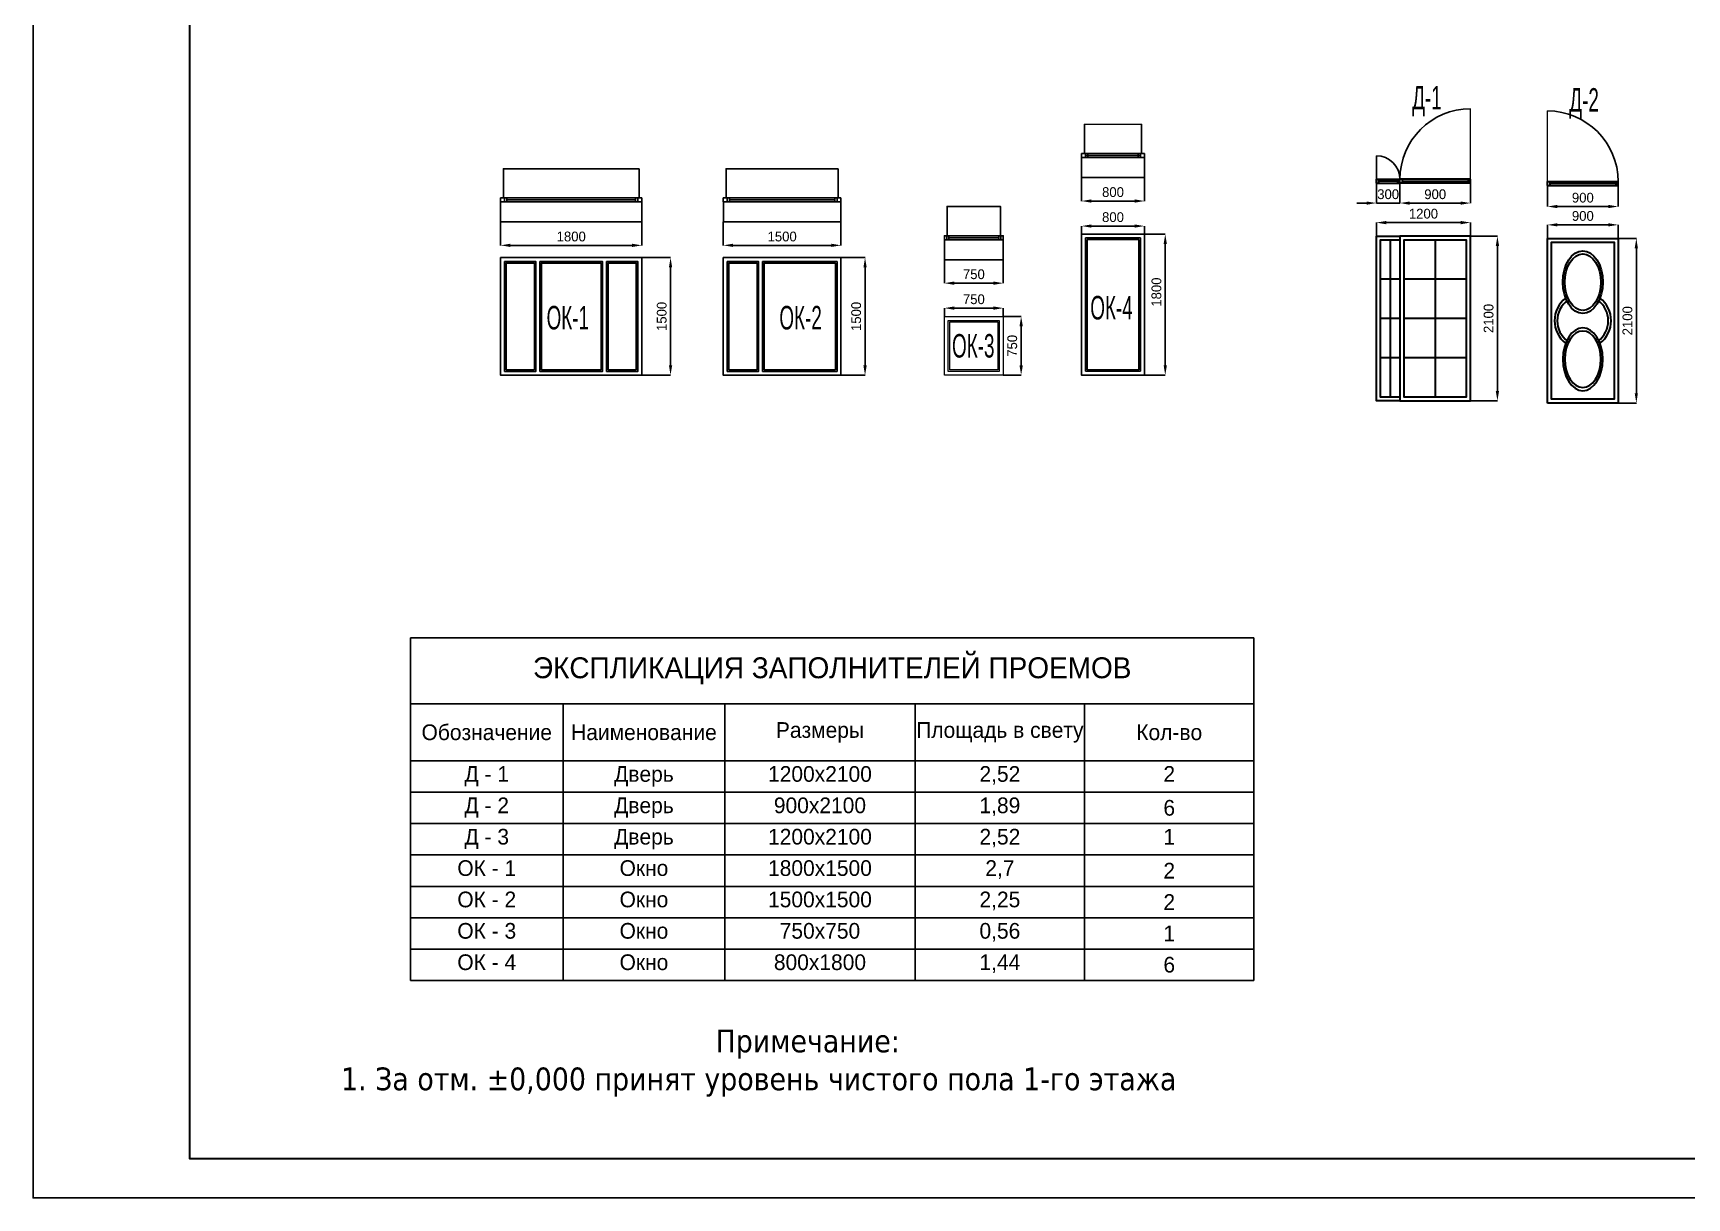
# Model space of a CAD drawing. Header units: millimetres. Extents: x -34189 to 187811, y -74450 to -44144.
# Drawn here: x 145811 to 166896, y -73844 to -58994 of the extents above; entities that cross this region are included whole.
import ezdxf

# ---------------------------------------------------------------- set-up
doc = ezdxf.new("R2010")
doc.units = ezdxf.units.MM
doc.layers.add('ahsap', color=222, linetype='Continuous', lineweight=13)
doc.layers.add('Pencere No', color=7, linetype='Continuous', lineweight=13)
for name, color, linetype in [('AHSAP KAPI', 152, 'Continuous'), ('DENIZLIK', 174, 'Continuous'), ('PENCERE', 152, 'Continuous'), ('Надписи', 211, 'Continuous'), ('Штамп', 222, 'Continuous')]:
    doc.layers.add(name, color=color, linetype=linetype)
doc.styles.add('1', font='ARIALN.TTF', dxfattribs={"width": 0.7})
doc.dimstyles.new('ISO-25', dxfattribs={"dimtxt": 100, "dimasz": 2.5, "dimexe": 1.25, "dimexo": 0.625, "dimtad": 1, "dimdec": 0, "dimtxsty": 'Standard', "dimcen": 2.5, "dimadec": 0, "dimazin": 0, "dimtfac": 1, "dimtdec": 0, "dimtmove": 0, "dimatfit": 3, "dimfxl": 0, "dimarcsym": 0})

# ---------------------------------------------------------------- blocks, each defined once
blk = doc.blocks.new('*D373')
at = {"layer": 'ahsap', "color": 0, "lineweight": -2}
for p, q in [((159179, -60836), (159179, -61135)), ((159979, -60836), (159979, -61135)), ((159304, -61135), (159854, -61135))]:
    blk.add_line(p, q, dxfattribs=at)
at = {"layer": 'ahsap', "color": 0}
for points in [[(159304, -61114), (159304, -61156), (159179, -61135)], [(159854, -61114), (159854, -61156), (159979, -61135)]]:
    blk.add_solid(points, dxfattribs=at)
at = {"layer": 'DEFPOINTS', "color": 0}
for p in [(159179, -60835), (159979, -60835), (159979, -61135)]:
    blk.add_point(p, dxfattribs=at)
at = {"layer": 'ahsap', "color": 0, "insert": (159579, -61022), "char_height": 125, "attachment_point": 5}
blk.add_mtext('800', dxfattribs=at)
blk = doc.blocks.new('*D363')
at = {"layer": 'ahsap', "color": 0, "lineweight": -2}
for p, q in [((159980, -61556), (160246, -61556)), ((160245, -61681), (160245, -63231)), ((159980, -63356), (160246, -63356))]:
    blk.add_line(p, q, dxfattribs=at)
at = {"layer": 'ahsap', "color": 0}
for points in [[(160225, -61681), (160266, -61681), (160245, -61556)], [(160225, -63231), (160266, -63231), (160245, -63356)]]:
    blk.add_solid(points, dxfattribs=at)
at = {"layer": 'DEFPOINTS', "color": 0}
for p in [(159979, -61556), (159979, -63356), (160245, -63356)]:
    blk.add_point(p, dxfattribs=at)
at = {"layer": 'ahsap', "color": 0, "insert": (160133, -62296), "char_height": 125, "attachment_point": 5, "rotation": 90}
blk.add_mtext('1800', dxfattribs=at)
blk = doc.blocks.new('*D364')
at = {"layer": 'ahsap', "color": 0, "lineweight": -2}
for p, q in [((159179, -61556), (159179, -61454)), ((159854, -61454), (159304, -61454)), ((159979, -61556), (159979, -61454))]:
    blk.add_line(p, q, dxfattribs=at)
at = {"layer": 'ahsap', "color": 0}
for points in [[(159304, -61433), (159304, -61475), (159179, -61454)], [(159854, -61433), (159854, -61475), (159979, -61454)]]:
    blk.add_solid(points, dxfattribs=at)
at = {"layer": 'DEFPOINTS', "color": 0}
for p in [(159179, -61454), (159179, -61556), (159979, -61556)]:
    blk.add_point(p, dxfattribs=at)
at = {"layer": 'ahsap', "color": 0, "insert": (159579, -61341), "char_height": 125, "attachment_point": 5}
blk.add_mtext('800', dxfattribs=at)
blk = doc.blocks.new('*D374')
at = {"layer": 'ahsap', "color": 0, "lineweight": -2}
for p, q in [((157430, -61884), (157430, -62182)), ((158180, -61884), (158180, -62182)), ((157555, -62182), (158055, -62182))]:
    blk.add_line(p, q, dxfattribs=at)
at = {"layer": 'ahsap', "color": 0}
for points in [[(157555, -62161), (157555, -62203), (157430, -62182)], [(158055, -62161), (158055, -62203), (158180, -62182)]]:
    blk.add_solid(points, dxfattribs=at)
at = {"layer": 'DEFPOINTS', "color": 0}
for p in [(157430, -61883), (158180, -61883), (158180, -62182)]:
    blk.add_point(p, dxfattribs=at)
at = {"layer": 'ahsap', "color": 0, "insert": (157805, -62069), "char_height": 125, "attachment_point": 5}
blk.add_mtext('750', dxfattribs=at)
blk = doc.blocks.new('Окно 1000')
at = {"layer": 'PENCERE'}
for p, q in [((369296, -127028), (369296, -128728)), ((369296, -127028), (369996, -127028)), ((369316, -127048), (369316, -128708)), ((369316, -127048), (369976, -127048)), ((369976, -127048), (369976, -128708)), ((369996, -127028), (369996, -128728)), ((369296, -128728), (369996, -128728)), ((369316, -128708), (369976, -128708))]:
    blk.add_line(p, q, dxfattribs=at)
blk.add_lwpolyline([(369246, -126978), (370046, -126978), (370046, -128778), (369246, -128778), (369246, -126978)], dxfattribs=at)
blk = doc.blocks.new('*D365')
at = {"layer": 'ahsap', "color": 0, "lineweight": -2}
for p, q in [((157430, -62606), (157430, -62500)), ((157555, -62500), (158055, -62500)), ((158180, -62606), (158180, -62500))]:
    blk.add_line(p, q, dxfattribs=at)
at = {"layer": 'ahsap', "color": 0}
for points in [[(157555, -62479), (157555, -62521), (157430, -62500)], [(158055, -62479), (158055, -62521), (158180, -62500)]]:
    blk.add_solid(points, dxfattribs=at)
at = {"layer": 'DEFPOINTS', "color": 0}
for p in [(157430, -62606), (158180, -62500), (158180, -62606)]:
    blk.add_point(p, dxfattribs=at)
at = {"layer": 'ahsap', "color": 0, "insert": (157805, -62388), "char_height": 125, "attachment_point": 5}
blk.add_mtext('750', dxfattribs=at)
blk = doc.blocks.new('*D366')
at = {"layer": 'ahsap', "color": 0, "lineweight": -2}
for p, q in [((158180, -62606), (158408, -62606)), ((158408, -63231), (158408, -62731)), ((158180, -63356), (158408, -63356))]:
    blk.add_line(p, q, dxfattribs=at)
at = {"layer": 'ahsap', "color": 0}
for points in [[(158387, -62731), (158429, -62731), (158408, -62606)], [(158387, -63231), (158429, -63231), (158408, -63356)]]:
    blk.add_solid(points, dxfattribs=at)
at = {"layer": 'DEFPOINTS', "color": 0}
for p in [(158180, -62606), (158408, -62606), (158180, -63356)]:
    blk.add_point(p, dxfattribs=at)
at = {"layer": 'ahsap', "color": 0, "insert": (158295, -62981), "char_height": 125, "attachment_point": 5, "rotation": 90}
blk.add_mtext('750', dxfattribs=at)
blk = doc.blocks.new('Окно 700')
at = {"layer": 'AHSAP KAPI', "lineweight": 5}
for points in [[(370811, -126981), (371561, -126981), (371561, -127731), (370811, -127731), (370811, -126981)], [(370861, -127031), (370861, -127031), (371511, -127031), (371511, -127681), (370861, -127681), (370861, -127031)], [(370881, -127051), (370881, -127051), (371491, -127051), (371491, -127661), (370881, -127661), (370881, -127051)]]:
    blk.add_lwpolyline(points, dxfattribs=at)
blk = doc.blocks.new('*D367')
at = {"layer": 'ahsap', "color": 0, "lineweight": -2}
for p, q in [((165119, -60937), (165119, -61206)), ((166019, -60937), (166019, -61206)), ((165244, -61205), (165894, -61205))]:
    blk.add_line(p, q, dxfattribs=at)
at = {"layer": 'ahsap', "color": 0}
for points in [[(165244, -61184), (165244, -61226), (165119, -61205)], [(165894, -61184), (165894, -61226), (166019, -61205)]]:
    blk.add_solid(points, dxfattribs=at)
at = {"layer": 'DEFPOINTS', "color": 0}
for p in [(165119, -60937), (166019, -60937), (166019, -61205)]:
    blk.add_point(p, dxfattribs=at)
at = {"layer": 'ahsap', "color": 0, "insert": (165569, -61093), "char_height": 125, "attachment_point": 5}
blk.add_mtext('900', dxfattribs=at)
blk = doc.blocks.new('*D368')
at = {"layer": 'ahsap', "color": 0, "lineweight": -2}
for p, q in [((166019, -61611), (166251, -61611)), ((166251, -63586), (166251, -61736)), ((166019, -63711), (166251, -63711))]:
    blk.add_line(p, q, dxfattribs=at)
at = {"layer": 'ahsap', "color": 0}
for points in [[(166230, -61736), (166271, -61736), (166251, -61611)], [(166230, -63586), (166271, -63586), (166251, -63711)]]:
    blk.add_solid(points, dxfattribs=at)
at = {"layer": 'DEFPOINTS', "color": 0}
for p in [(166019, -61611), (166251, -61611), (166019, -63711)]:
    blk.add_point(p, dxfattribs=at)
at = {"layer": 'ahsap', "color": 0, "insert": (166138, -62661), "char_height": 125, "attachment_point": 5, "rotation": 90}
blk.add_mtext('2100', dxfattribs=at)
blk = doc.blocks.new('*D369')
at = {"layer": 'ahsap', "color": 0, "lineweight": -2}
for p, q in [((165119, -61610), (165119, -61438)), ((165244, -61439), (165894, -61439)), ((166019, -61610), (166019, -61438))]:
    blk.add_line(p, q, dxfattribs=at)
at = {"layer": 'ahsap', "color": 0}
for points in [[(165244, -61418), (165244, -61459), (165119, -61439)], [(165894, -61418), (165894, -61459), (166019, -61439)]]:
    blk.add_solid(points, dxfattribs=at)
at = {"layer": 'DEFPOINTS', "color": 0}
for p in [(166019, -61439), (165119, -61611), (166019, -61611)]:
    blk.add_point(p, dxfattribs=at)
at = {"layer": 'ahsap', "color": 0, "insert": (165569, -61326), "char_height": 125, "attachment_point": 5}
blk.add_mtext('900', dxfattribs=at)
blk = doc.blocks.new('Дверь 900')
at = {"layer": 'AHSAP KAPI', "color": 44, "linetype": 'Continuous', "lineweight": 30}
for points in [[(591720, 6985), (591720, 9085), (592620, 9085), (592620, 6985), (591720, 6985)], [(591770, 9035), (591770, 9035), (592570, 9035), (592570, 7035), (591770, 7035), (591770, 9035)]]:
    blk.add_lwpolyline(points, dxfattribs=at)
for radius, start, end in [(361, 127.2821, 232.7179), (325, 127.2821, 232.7179), (325, 307.2821, 52.7179), (361, 307.2821, 52.7179)]:
    blk.add_arc((592170, 8035), radius, start, end, dxfattribs=at)
for major_axis in [(0, -400), (0, -360)]:
    blk.add_ellipse((592170, 8527), major_axis=major_axis, ratio=0.636973, dxfattribs=at)
at = {"layer": 'AHSAP KAPI', "color": 44, "linetype": 'Continuous', "lineweight": 30, "extrusion": (0, 0, -1)}
for major_axis in [(0, 400), (0, 360)]:
    blk.add_ellipse((592170, 7543), major_axis=major_axis, ratio=0.636973, dxfattribs=at)
blk = doc.blocks.new('дверь 900 план')
at = {"layer": 'AHSAP KAPI', "color": 44, "lineweight": 5}
blk.add_line((591720, 9809), (591720, 10709), dxfattribs=at)
at = {"layer": 'AHSAP KAPI', "color": 44, "lineweight": 30}
for p, q in [((591720, 9809), (592620, 9809)), ((591720, 9759), (592620, 9759)), ((591750, 9809), (591750, 9759)), ((592590, 9784), (591750, 9784)), ((592590, 9809), (592590, 9759))]:
    blk.add_line(p, q, dxfattribs=at)
for points in [[(591720, 9759), (591720, 9809)], [(592620, 9759), (592620, 9809)]]:
    blk.add_lwpolyline(points, dxfattribs=at)
at = {"layer": 'AHSAP KAPI', "color": 44}
blk.add_arc((591720, 9809), 900, 0, 90, dxfattribs=at)
blk = doc.blocks.new('*T372')
at = {"layer": 'ahsap', "color": 0, "linetype": 'ByBlock', "lineweight": -2}
for p, q in [((0, 0), (10754, 0)), ((0, 0), (0, -4370)), ((10754, 0), (10754, -4370)), ((0, -844), (10754, -844)), ((1947, -844), (1947, -4370)), ((4007, -844), (4007, -4370)), ((6436, -844), (6436, -4370)), ((8595, -844), (8595, -4370)), ((0, -1570), (10754, -1570)), ((0, -1970), (10754, -1970)), ((0, -2370), (10754, -2370)), ((0, -2770), (10754, -2770)), ((0, -3170), (10754, -3170)), ((0, -3570), (10754, -3570)), ((0, -3970), (10754, -3970)), ((0, -4370), (10754, -4370))]:
    blk.add_line(p, q, dxfattribs=at)
at = {"layer": 'ahsap', "color": 0}
for s, insert, char_height, width, attachment_point in [('ЭКСПЛИКАЦИЯ ЗАПОЛНИТЕЛЕЙ ПРОЕМОВ', (5377, -422), 266.67, 10620.25, 5), ('Обозначение', (973, -1207), 200, 1813.57, 5), ('Наименование', (2977, -1207), 200, 1926.64, 5), ('Размеры', (5221, -1207), 200, 2295.48, 5), ('Площадь в свету', (7515, -1207), 200, 2025.61, 5), ('Кол-во', (9674, -1207), 200, 2025.61, 5), ('Д - 1', (973, -1637), 200, 1813.57, 2), ('Дверь', (2977, -1637), 200, 1926.64, 2), ('1200х2100', (5221, -1637), 200, 2295.48, 2), ('2,52', (7515, -1637), 200, 2025.61, 2), ('2', (9674, -1637), 200, 2025.61, 2), ('Д - 2', (973, -2037), 200, 1813.57, 2), ('Дверь', (2977, -2037), 200, 1926.64, 2), ('900х2100', (5221, -2037), 200, 2295.48, 2), ('1,89', (7515, -2037), 200, 2025.61, 2), ('6', (9674, -2170), 200, 2025.61, 5), ('Д - 3', (973, -2437), 200, 1813.57, 2), ('Дверь', (2977, -2437), 200, 1926.64, 2), ('1200х2100', (5221, -2437), 200, 2295.48, 2), ('2,52', (7515, -2437), 200, 2025.61, 2), ('1', (9674, -2437), 200, 2025.61, 2), ('ОК - 1', (973, -2837), 200, 1813.57, 2), ('Окно', (2977, -2837), 200, 1926.64, 2), ('1800х1500', (5221, -2837), 200, 2295.48, 2), ('2,7', (7515, -2837), 200, 2025.61, 2), ('2', (9674, -2970), 200, 2025.61, 5), ('ОК - 2', (973, -3237), 200, 1813.57, 2), ('Окно', (2977, -3237), 200, 1926.64, 2), ('1500х1500', (5221, -3237), 200, 2295.48, 2), ('2,25', (7515, -3237), 200, 2025.61, 2), ('2', (9674, -3370), 200, 2025.61, 5), ('ОК - 3', (973, -3637), 200, 1813.57, 2), ('Окно', (2977, -3637), 200, 1926.64, 2), ('750х750', (5221, -3637), 200, 2295.48, 2), ('0,56', (7515, -3637), 200, 2025.61, 2), ('1', (9674, -3770), 200, 2025.61, 5), ('ОК - 4', (973, -4037), 200, 1813.57, 2), ('Окно', (2977, -4037), 200, 1926.64, 2), ('800х1800', (5221, -4037), 200, 2295.48, 2), ('1,44', (7515, -4037), 200, 2025.61, 2), ('6', (9674, -4170), 200, 2025.61, 5)]:
    blk.add_mtext(s, dxfattribs=dict(at, insert=insert, char_height=char_height, width=width, attachment_point=attachment_point))
blk = doc.blocks.new('*D414')
at = {"layer": 'ahsap', "color": 0, "lineweight": -2}
for p, q in [((154611, -61401), (154611, -61700)), ((156111, -61401), (156111, -61700)), ((154736, -61700), (155986, -61700))]:
    blk.add_line(p, q, dxfattribs=at)
at = {"layer": 'ahsap', "color": 0}
for points in [[(154736, -61679), (154736, -61721), (154611, -61700)], [(155986, -61679), (155986, -61721), (156111, -61700)]]:
    blk.add_solid(points, dxfattribs=at)
at = {"layer": 'DEFPOINTS', "color": 0}
for p in [(154611, -61401), (156111, -61401), (156111, -61700)]:
    blk.add_point(p, dxfattribs=at)
at = {"layer": 'ahsap', "color": 0, "insert": (155361, -61588), "char_height": 125, "attachment_point": 5}
blk.add_mtext('1500', dxfattribs=at)
blk = doc.blocks.new('ок 15 -план')
at = {"layer": 'AHSAP KAPI'}
for p, q in [((415905, 49535), (415905, 49585)), ((417405, 49585), (415905, 49585)), ((415955, 49535), (415955, 49585)), ((415985, 49535), (415985, 49585)), ((417325, 49560), (415985, 49560)), ((417325, 49535), (417325, 49585)), ((417355, 49535), (417355, 49585)), ((417405, 49535), (417405, 49585)), ((417405, 49535), (415905, 49535))]:
    blk.add_line(p, q, dxfattribs=at)
blk = doc.blocks.new('ок 15 фасад')
at = {"layer": 'AHSAP KAPI'}
for points in [[(417405, 47059), (417405, 48559), (415905, 48559), (415905, 47059), (417405, 47059)], [(415955, 48509), (415955, 48509), (415955, 48509), (415955, 47109), (416355, 47109), (416355, 48509), (415955, 48509)], [(416405, 48509), (416405, 48509), (416405, 47109), (417355, 47109), (417355, 48509), (416405, 48509)], [(415975, 48489), (415975, 48489), (415975, 48489), (416335, 48489), (416335, 47129), (415975, 47129), (415975, 48489)], [(416425, 48489), (416425, 48489), (417335, 48489), (417335, 47129), (416425, 47129), (416425, 48489)]]:
    blk.add_lwpolyline(points, dxfattribs=at)
blk = doc.blocks.new('*D415')
at = {"layer": 'ahsap', "color": 0, "lineweight": -2}
for p, q in [((151772, -61401), (151772, -61700)), ((153572, -61401), (153572, -61700)), ((151897, -61700), (153447, -61700))]:
    blk.add_line(p, q, dxfattribs=at)
at = {"layer": 'ahsap', "color": 0}
for points in [[(151897, -61679), (151897, -61721), (151772, -61700)], [(153447, -61679), (153447, -61721), (153572, -61700)]]:
    blk.add_solid(points, dxfattribs=at)
at = {"layer": 'DEFPOINTS', "color": 0}
for p in [(151772, -61401), (153572, -61401), (153572, -61700)]:
    blk.add_point(p, dxfattribs=at)
at = {"layer": 'ahsap', "color": 0, "insert": (152672, -61588), "char_height": 125, "attachment_point": 5}
blk.add_mtext('1800', dxfattribs=at)
blk = doc.blocks.new('ок-18 план')
at = {"layer": 'AHSAP KAPI'}
for p, q in [((413066, 49535), (413066, 49585)), ((414866, 49585), (413066, 49585)), ((413116, 49535), (413116, 49585)), ((413146, 49535), (413146, 49585)), ((414786, 49560), (413146, 49560)), ((414786, 49535), (414786, 49585)), ((414816, 49535), (414816, 49585)), ((414866, 49535), (414866, 49585)), ((414866, 49535), (413066, 49535))]:
    blk.add_line(p, q, dxfattribs=at)
blk = doc.blocks.new('ок-18 фасад')
at = {"layer": 'AHSAP KAPI'}
for points in [[(414866, 47059), (413066, 47059), (413066, 48559), (414866, 48559), (414866, 47059)], [(413116, 48509), (413116, 48509), (413116, 48509), (413116, 47109), (413516, 47109), (413516, 48509), (413116, 48509)], [(413566, 48509), (414366, 48509), (414366, 47109), (413566, 47109), (413566, 48509)], [(414816, 48509), (414816, 48509), (414816, 48509), (414816, 47109), (414416, 47109), (414416, 48509), (414816, 48509)], [(413136, 48489), (413136, 48489), (413136, 48489), (413496, 48489), (413496, 47129), (413136, 47129), (413136, 48489)], [(413586, 48489), (413586, 48489), (413586, 47129), (414346, 47129), (414346, 48489), (413586, 48489)], [(414796, 48489), (414796, 48489), (414796, 48489), (414436, 48489), (414436, 47129), (414796, 47129), (414796, 48489)]]:
    blk.add_lwpolyline(points, dxfattribs=at)
blk = doc.blocks.new('*D416')
at = {"layer": 'ahsap', "color": 0, "lineweight": -2}
for p, q in [((156112, -61856), (156418, -61856)), ((156418, -61981), (156418, -63231)), ((156112, -63356), (156418, -63356))]:
    blk.add_line(p, q, dxfattribs=at)
at = {"layer": 'ahsap', "color": 0}
for points in [[(156397, -61981), (156439, -61981), (156418, -61856)], [(156397, -63231), (156439, -63231), (156418, -63356)]]:
    blk.add_solid(points, dxfattribs=at)
at = {"layer": 'DEFPOINTS', "color": 0}
for p in [(156111, -61856), (156111, -63356), (156418, -63356)]:
    blk.add_point(p, dxfattribs=at)
at = {"layer": 'ahsap', "color": 0, "insert": (156305, -62606), "char_height": 125, "attachment_point": 5, "rotation": 90}
blk.add_mtext('1500', dxfattribs=at)
blk = doc.blocks.new('*D417')
at = {"layer": 'ahsap', "color": 0, "lineweight": -2}
for p, q in [((153572, -61856), (153939, -61856)), ((153938, -61981), (153938, -63231)), ((153572, -63356), (153939, -63356))]:
    blk.add_line(p, q, dxfattribs=at)
at = {"layer": 'ahsap', "color": 0}
for points in [[(153918, -61981), (153959, -61981), (153938, -61856)], [(153918, -63231), (153959, -63231), (153938, -63356)]]:
    blk.add_solid(points, dxfattribs=at)
at = {"layer": 'DEFPOINTS', "color": 0}
for p in [(153572, -61856), (153572, -63356), (153938, -63356)]:
    blk.add_point(p, dxfattribs=at)
at = {"layer": 'ahsap', "color": 0, "insert": (153826, -62606), "char_height": 125, "attachment_point": 5, "rotation": 90}
blk.add_mtext('1500', dxfattribs=at)
blk = doc.blocks.new('*D435')
at = {"layer": 'ahsap', "color": 0, "lineweight": -2}
for p, q in [((162937, -61581), (162937, -61410)), ((164012, -61410), (163062, -61410)), ((164137, -61581), (164137, -61410))]:
    blk.add_line(p, q, dxfattribs=at)
at = {"layer": 'ahsap', "color": 0}
for points in [[(163062, -61389), (163062, -61431), (162937, -61410)], [(164012, -61389), (164012, -61431), (164137, -61410)]]:
    blk.add_solid(points, dxfattribs=at)
at = {"layer": 'DEFPOINTS', "color": 0}
for p in [(162937, -61410), (162937, -61582), (164137, -61582)]:
    blk.add_point(p, dxfattribs=at)
at = {"layer": 'ahsap', "color": 0, "insert": (163537, -61297), "char_height": 125, "attachment_point": 5}
blk.add_mtext('1200', dxfattribs=at)
blk = doc.blocks.new('*D436')
at = {"layer": 'ahsap', "color": 0, "lineweight": -2}
for p, q in [((163237, -60909), (163237, -61162)), ((164137, -60909), (164137, -61162)), ((164012, -61161), (163362, -61161))]:
    blk.add_line(p, q, dxfattribs=at)
at = {"layer": 'ahsap', "color": 0}
for points in [[(163362, -61141), (163362, -61182), (163237, -61161)], [(164012, -61141), (164012, -61182), (164137, -61161)]]:
    blk.add_solid(points, dxfattribs=at)
at = {"layer": 'DEFPOINTS', "color": 0}
for p in [(163237, -60908), (164137, -60908), (163237, -61161)]:
    blk.add_point(p, dxfattribs=at)
at = {"layer": 'ahsap', "color": 0, "insert": (163687, -61049), "char_height": 125, "attachment_point": 5}
blk.add_mtext('900', dxfattribs=at)
blk = doc.blocks.new('*D437')
at = {"layer": 'ahsap', "color": 0, "lineweight": -2}
for p, q in [((162937, -60909), (162937, -61162)), ((163237, -60909), (163237, -61162)), ((162812, -61161), (162687, -61161)), ((163237, -61161), (162937, -61161)), ((163362, -61161), (163487, -61161))]:
    blk.add_line(p, q, dxfattribs=at)
at = {"layer": 'ahsap', "color": 0}
for points in [[(162812, -61141), (162812, -61182), (162937, -61161)], [(163362, -61141), (163362, -61182), (163237, -61161)]]:
    blk.add_solid(points, dxfattribs=at)
at = {"layer": 'DEFPOINTS', "color": 0}
for p in [(162937, -60909), (163237, -60909), (162937, -61161)]:
    blk.add_point(p, dxfattribs=at)
at = {"layer": 'ahsap', "color": 0, "insert": (163087, -61049), "char_height": 125, "attachment_point": 5}
blk.add_mtext('300', dxfattribs=at)
blk = doc.blocks.new('Дверь 1200')
at = {"color": 44, "lineweight": 30}
for p, q in [((590579, 9035), (590579, 7035)), ((591154, 9035), (591154, 7035)), ((590179, 8535), (590979, 8535)), ((591029, 8535), (591279, 8535)), ((590179, 8035), (590979, 8035)), ((591029, 8035), (591279, 8035)), ((590179, 7535), (590979, 7535)), ((591029, 7535), (591279, 7535))]:
    blk.add_line(p, q, dxfattribs=at)
at = {"layer": 'AHSAP KAPI', "color": 44, "linetype": 'Continuous', "lineweight": 30}
for points in [[(590129, 6985), (590129, 9085), (591029, 9085), (591029, 6985), (590129, 6985)], [(591029, 6985), (591329, 6985), (591329, 9085), (591029, 9085)], [(590179, 9035), (590179, 9035), (590979, 9035), (590979, 7035), (590179, 7035), (590179, 9035)], [(591029, 9035), (591279, 9035), (591279, 9035), (591279, 7035), (591029, 7035)]]:
    blk.add_lwpolyline(points, dxfattribs=at)
blk = doc.blocks.new('дверь 1200 план')
at = {"layer": 'AHSAP KAPI', "color": 44, "lineweight": 5}
blk.add_line((590129, 9809), (590129, 10709), dxfattribs=at)
at = {"layer": 'AHSAP KAPI', "color": 44}
blk.add_line((591329, 9809), (591329, 10109), dxfattribs=at)
at = {"layer": 'AHSAP KAPI', "color": 44, "lineweight": 30}
for p, q in [((590129, 9809), (591029, 9809)), ((590129, 9759), (591029, 9759)), ((590159, 9809), (590159, 9759)), ((590999, 9784), (590159, 9784)), ((590999, 9809), (590999, 9759)), ((591329, 9809), (591029, 9809)), ((591329, 9759), (591029, 9759)), ((591059, 9809), (591059, 9759)), ((591059, 9784), (591299, 9784))]:
    blk.add_line(p, q, dxfattribs=at)
for points in [[(590129, 9759), (590129, 9809)], [(591029, 9759), (591029, 9809)], [(591029, 9759), (591029, 9809)], [(591299, 9759), (591299, 9809)], [(591329, 9759), (591329, 9809)]]:
    blk.add_lwpolyline(points, dxfattribs=at)
at = {"layer": 'AHSAP KAPI', "color": 44}
for centre, radius, start, end in [((590129, 9809), 900, 0, 90), ((591329, 9809), 300, 90, 180)]:
    blk.add_arc(centre, radius, start, end, dxfattribs=at)
blk = doc.blocks.new('*D438')
at = {"layer": 'ahsap', "color": 0, "lineweight": -2}
for p, q in [((164138, -61582), (164480, -61582)), ((164480, -61707), (164480, -63557)), ((164138, -63682), (164480, -63682))]:
    blk.add_line(p, q, dxfattribs=at)
at = {"layer": 'ahsap', "color": 0}
for points in [[(164459, -61707), (164501, -61707), (164480, -61582)], [(164459, -63557), (164501, -63557), (164480, -63682)]]:
    blk.add_solid(points, dxfattribs=at)
at = {"layer": 'DEFPOINTS', "color": 0}
for p in [(164137, -61582), (164137, -63682), (164480, -63682)]:
    blk.add_point(p, dxfattribs=at)
at = {"layer": 'ahsap', "color": 0, "insert": (164368, -62632), "char_height": 125, "attachment_point": 5, "rotation": 90}
blk.add_mtext('2100', dxfattribs=at)

msp = doc.modelspace()

# ---------------------------------------------------------------- linework, layer by layer
at = {"layer": 'AHSAP KAPI'}
msp.add_lwpolyline([(158179.6, -61628), (158149.6, -61628), (158124.6, -61628), (158124.6, -61578), (158149.6, -61578), (158149.6, -61628), (158179.6, -61628), (158179.6, -61578), (158124.6, -61578), (157459.6, -61578), (157429.6, -61578), (157429.6, -61628), (157459.6, -61628), (157459.6, -61578), (157484.6, -61578), (157484.6, -61628), (157459.6, -61628), (158124.6, -61628), (158124.6, -61603), (157484.6, -61603)], dxfattribs=at)
at = {"layer": 'DENIZLIK'}
for points in [[(159944.1, -60157.2), (159944.1, -60530.5), (159214.1, -60530.5), (159214.1, -60157.3), (159944.1, -60157.2)], [(153536.5, -60722.6), (153536.5, -61095.8), (151806.5, -61095.8), (151806.5, -60722.6), (153536.5, -60722.6)], [(156076.2, -60722.6), (156076.2, -61095.8), (154646.2, -61095.8), (154646.2, -60722.6), (156076.2, -60722.6)], [(159229.1, -60580.5), (159229.1, -60530.5), (159179.1, -60530.5), (159179.1, -60580.5), (159229.1, -60580.5), (159259.1, -60580.5), (159259.1, -60555.5), (159259.1, -60530.5), (159229.1, -60530.5)], [(159979.1, -60835.5), (159979.1, -60580.5), (159179.1, -60580.5), (159179.1, -60835.5), (159979.1, -60835.5)], [(159229.1, -60555.5), (159929.1, -60555.5)], [(159929.1, -60580.5), (159929.1, -60530.5), (159979.1, -60530.5), (159979.1, -60580.5), (159929.1, -60580.5), (159899.1, -60580.5), (159899.1, -60555.5), (159899.1, -60530.5), (159929.1, -60530.5)], [(153571.5, -61400.8), (153571.5, -61145.8), (151771.5, -61145.8), (151771.5, -61400.8), (153571.5, -61400.8)], [(156111.2, -61400.8), (156111.2, -61145.8), (154611.2, -61145.8), (154611.2, -61400.8), (156111.2, -61400.8)], [(158144.6, -61578), (158144.6, -61578), (158144.6, -61204.7), (157767.1, -61204.7), (157464.6, -61204.7), (157464.6, -61578), (157464.6, -61578), (158144.6, -61578)], [(157429.6, -61628), (157429.6, -61883), (158179.6, -61883), (158179.6, -61628), (157429.6, -61628)]]:
    msp.add_lwpolyline(points, dxfattribs=at)
at = {"layer": 'Штамп', "color": 0}
msp.add_lwpolyline([(187811.1, -73843.9), (145811.1, -73843.9), (145811.1, -44143.9), (187811.1, -44143.9)], close=True, dxfattribs=at)
at = {"layer": 'Штамп', "color": 0, "lineweight": 30}
msp.add_lwpolyline([(187311.1, -73343.9), (147811.1, -73343.9), (147811.1, -44643.9), (187311.1, -44643.9)], close=True, dxfattribs=at)

# ---------------------------------------------------------------- block references
at = {"xscale": -1}
for name in ['дверь 1200 план', 'Дверь 1200']:
    msp.add_blockref(name, (754265.9, -70667.1), dxfattribs=at)
for name, p in [('дверь 900 план', (-426601.4, -70695.8)), ('ок-18 план', (-261294, -110680.6)), ('ок 15 -план', (-261294, -110680.6)), ('Дверь 900', (-426601.4, -70695.8)), ('ок-18 фасад', (-261294, -110415.3)), ('ок 15 фасад', (-261294, -110415.3)), ('*T372', (150622, -66701.9))]:
    msp.add_blockref(name, p)
at = {"layer": 'ahsap'}
for name, p in [('Окно 1000', (-210066.5, 65422)), ('Окно 700', (-213381.5, 64374.5))]:
    msp.add_blockref(name, p, dxfattribs=at)

# ---------------------------------------------------------------- texts
at = {"layer": 'Pencere No', "style": '1', "width": 0.7}
for s, p in [('Д-1', (163392.5, -59967.4)), ('Д-2', (165396.6, -59996.1)), ('ОК-4', (159289.4, -62644.9)), ('ОК-1', (152357.7, -62772.1)), ('ОК-2', (155325.7, -62772.1)), ('ОК-3', (157527, -63130.5))]:
    msp.add_text(s, height=300, dxfattribs=at).set_placement(p)
at = {"layer": 'Надписи', "color": 0, "ltscale": 0.5, "insert": (149737.1, -71697.7), "char_height": 290, "width": 16594.679, "attachment_point": 1}
msp.add_mtext('{\\fTahoma|b0|i0|c204|p32;\\W8.7824;     \\W1;Примечание:\\P1. За отм. ±0,000 принят уровень чистого пола 1-го этажа}', dxfattribs=at)

# ---------------------------------------------------------------- dimensions: what is measured, and where the dimension line sits
at = {"layer": 'ahsap', "color": 0}
for base, p1, p2, picture, middle in [((159979.1, -61134.7), (159179.1, -60835.5), (159979.1, -60835.5), '*D373', (159579.1, -61022.2)), ((166018.7, -61205.3), (165118.7, -60936.7), (166018.7, -60936.7), '*D367', (165568.7, -61092.8)), ((166018.7, -61438.6), (165118.7, -61610.7), (166018.7, -61610.7), '*D369', (165568.7, -61326.1)), ((153571.5, -61700.1), (151771.5, -61400.8), (153571.5, -61400.8), '*D415', (152671.5, -61587.6)), ((156111.2, -61700.1), (154611.2, -61400.8), (156111.2, -61400.8), '*D414', (155361.2, -61587.6)), ((158179.6, -62181.8), (157429.6, -61883), (158179.6, -61883), '*D374', (157804.6, -62069.3)), ((158179.6, -62500), (157429.6, -62606.2), (158179.6, -62606.2), '*D365', (157804.6, -62387.5))]:
    dim = msp.add_linear_dim(base=base, p1=p1, p2=p2, dimstyle='ISO-25', override={"dimtxt": 125, "dimasz": 125, "dimexe": 0.25, "dimgap": 50, "dimdec": 0, "dimdle": 0.25, "dimfxl": 0.25}, dxfattribs=at)
    dim.commit()
    dim.dimension.update_dxf_attribs({"geometry": picture, "text_midpoint": middle})
for base, p1, p2, angle, override, picture, middle in [((162937.4, -61161.4), (163237.4, -60908.6), (162937.4, -60908.6), 180, {"dimtxt": 125, "dimasz": 125, "dimexe": 0.25, "dimgap": 50, "dimdec": 0, "dimdle": 0.25, "dimfxl": 0.25}, '*D437', (163087.4, -61161.4)), ((160245.4, -63356.2), (159979.1, -61556.2), (159979.1, -63356.2), 90, {"dimtxt": 125, "dimasz": 125, "dimexe": 0.25, "dimgap": 50, "dimdle": 0.25, "dimfxl": 0.25}, '*D363', (160245.4, -62296)), ((156417.7, -63356.2), (156111.2, -61856.2), (156111.2, -63356.2), 90, {"dimtxt": 125, "dimasz": 125, "dimexe": 0.25, "dimgap": 50, "dimdec": 0, "dimdle": 0.25, "dimfxl": 0.25}, '*D416', (156417.7, -62606.2))]:
    dim = msp.add_linear_dim(base=base, p1=p1, p2=p2, angle=angle, dimstyle='ISO-25', override=override, dxfattribs=at)
    dim.commit()
    dim.dimension.update_dxf_attribs({"geometry": picture, "text_midpoint": middle, "dimtype": 160})
for base, p1, p2, angle, override, picture, middle in [((163237.4, -61161.4), (164137.4, -60908), (163237.4, -60908), 180, {"dimtxt": 125, "dimasz": 125, "dimexe": 0.25, "dimgap": 50, "dimdec": 0, "dimdle": 0.25, "dimfxl": 0.25}, '*D436', (163687.4, -61048.9)), ((162937.4, -61410), (164137.4, -61582.1), (162937.4, -61582.1), 180, {"dimtxt": 125, "dimasz": 125, "dimexe": 0.25, "dimgap": 50, "dimdec": 0, "dimdle": 0.25, "dimfxl": 0.25}, '*D435', (163537.4, -61297.5)), ((164480.1, -63682.1), (164137.4, -61582.1), (164137.4, -63682.1), 90, {"dimtxt": 125, "dimasz": 125, "dimexe": 0.25, "dimgap": 50, "dimdle": 0.25, "dimfxl": 0.25}, '*D438', (164367.6, -62632.1)), ((166250.5, -61610.7), (166018.7, -63710.7), (166018.7, -61610.7), 90, {"dimtxt": 125, "dimasz": 125, "dimexe": 0.25, "dimgap": 50, "dimdec": 0, "dimdle": 0.25, "dimfxl": 0.25}, '*D368', (166138, -62660.7)), ((153938.4, -63356.2), (153571.5, -61856.2), (153571.5, -63356.2), 90, {"dimtxt": 125, "dimasz": 125, "dimexe": 0.25, "dimgap": 50, "dimdec": 0, "dimdle": 0.25, "dimfxl": 0.25}, '*D417', (153825.9, -62606.2)), ((158407.7, -62606.2), (158179.6, -63356.2), (158179.6, -62606.2), 90, {"dimtxt": 125, "dimasz": 125, "dimexe": 0.25, "dimgap": 50, "dimdle": 0.25, "dimfxl": 0.25}, '*D366', (158295.2, -62981.2))]:
    dim = msp.add_linear_dim(base=base, p1=p1, p2=p2, angle=angle, dimstyle='ISO-25', override=override, dxfattribs=at)
    dim.commit()
    dim.dimension.update_dxf_attribs({"geometry": picture, "text_midpoint": middle})
dim = msp.add_linear_dim(base=(159179.1, -61453.8), p1=(159979.1, -61556.2), p2=(159179.1, -61556.2), dimstyle='ISO-25', override={"dimtxt": 125, "dimasz": 125, "dimexe": 0.25, "dimgap": 50, "dimdle": 0.25, "dimfxl": 0.25}, dxfattribs=at)
dim.commit()
dim.dimension.update_dxf_attribs({"geometry": '*D364', "text_midpoint": (159579.1, -61453.8), "dimtype": 160})

doc.saveas('drawing.dxf')
